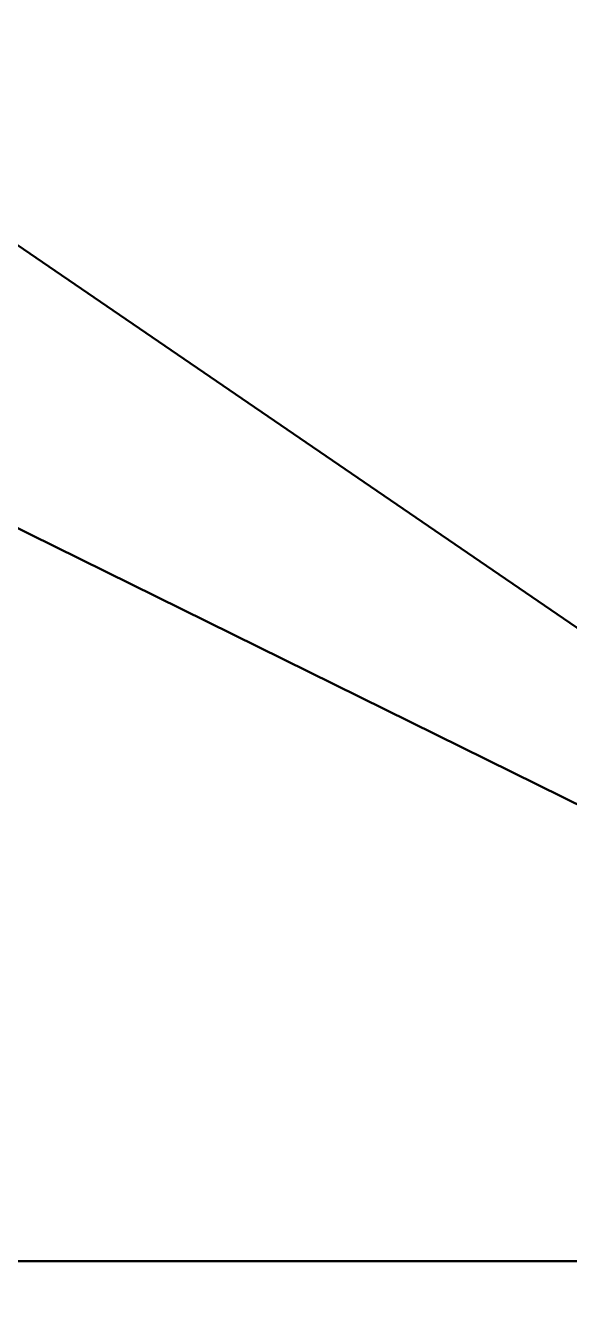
# Model space of a CAD drawing. Header units: millimetres. Extents: x -1050 to 750, y -1100 to 707.
# Drawn here: x 444.7 to 556.9, y -11.8 to 255.6 of the extents above; entities that cross this region are included whole.
import ezdxf

# ---------------------------------------------------------------- set-up
doc = ezdxf.new("R2010")
doc.units = ezdxf.units.MM
doc.layers.add('I-FURN', color=7, linetype='Continuous', lineweight=40)

msp = doc.modelspace()

# ---------------------------------------------------------------- meshes
at = {"layer": 'I-FURN', "color": 251, "true_color": 0x616164}
mesh = msp.add_polyface(dxfattribs=at)
corners = [(750, 700, 725), (-1050, 700, 725), (-1050, 0, 725), (750, 0, 725), (-3.98, 634.53, 725), (-3.98, 516.34, 725), (-294.98, 516.34, 725), (-294.98, 634.53, 725)]
mesh.append_faces([[corners[k] for k in face] for face in [(0, 4, 5, 3), (3, 5, 6, 2)]], dxfattribs={"vtx0": -1, "vtx2": -1, "color": 251})
mesh.append_faces([[corners[k] for k in face] for face in [(7, 4, 0, 1), (6, 7, 1, 2)]], dxfattribs={"vtx1": -1, "vtx3": -1, "color": 251})
mesh = msp.add_polyface(dxfattribs=at)
corners = [(750, 700, 700), (750, 0, 700), (-1050, 0, 700), (-1050, 700, 700), (-3.98, 634.53, 700), (-294.98, 634.53, 700), (-294.98, 516.34, 700), (-3.98, 516.34, 700)]
mesh.append_faces([[corners[k] for k in face] for face in [(7, 1, 6)]], dxfattribs={"vtx0": -1, "vtx1": -1, "color": 251})
mesh.append_faces([[corners[k] for k in face] for face in [(3, 5, 6), (5, 3, 0, 4)]], dxfattribs={"vtx0": -1, "vtx2": -1, "color": 251})
mesh.append_faces([[corners[k] for k in face] for face in [(6, 1, 2, 3)]], dxfattribs={"vtx0": -1, "vtx3": -1, "color": 251})
mesh.append_faces([[corners[k] for k in face] for face in [(7, 4, 0, 1)]], dxfattribs={"vtx1": -1, "vtx3": -1, "color": 251})
mesh = msp.add_polyface(dxfattribs=at)
corners = [(750, 0, 725), (-1050, 0, 725), (-1050, 0, 700), (750, 0, 700)]
mesh.append_faces([[corners[k] for k in face] for face in [(0, 1, 2, 3)]], dxfattribs={"color": 251})
mesh = msp.add_polyface(dxfattribs=at)
corners = [(750, 0, 725), (150, 0, 725), (150, -1100, 725), (750, -1100, 725)]
mesh.append_faces([[corners[k] for k in face] for face in [(3, 0, 1, 2)]], dxfattribs={"color": 251})
mesh = msp.add_polyface(dxfattribs=at)
corners = [(750, 0, 700), (750, -1100, 700), (150, -1100, 700), (150, 0, 700)]
mesh.append_faces([[corners[k] for k in face] for face in [(2, 3, 0, 1)]], dxfattribs={"color": 251})
mesh = msp.add_polyface(dxfattribs=at)
corners = [(150, 0, 725), (750, 0, 725), (750, 0, 700), (150, 0, 700)]
mesh.append_faces([[corners[k] for k in face] for face in [(0, 1, 2, 3)]], dxfattribs={"color": 251})

doc.saveas('drawing.dxf')
